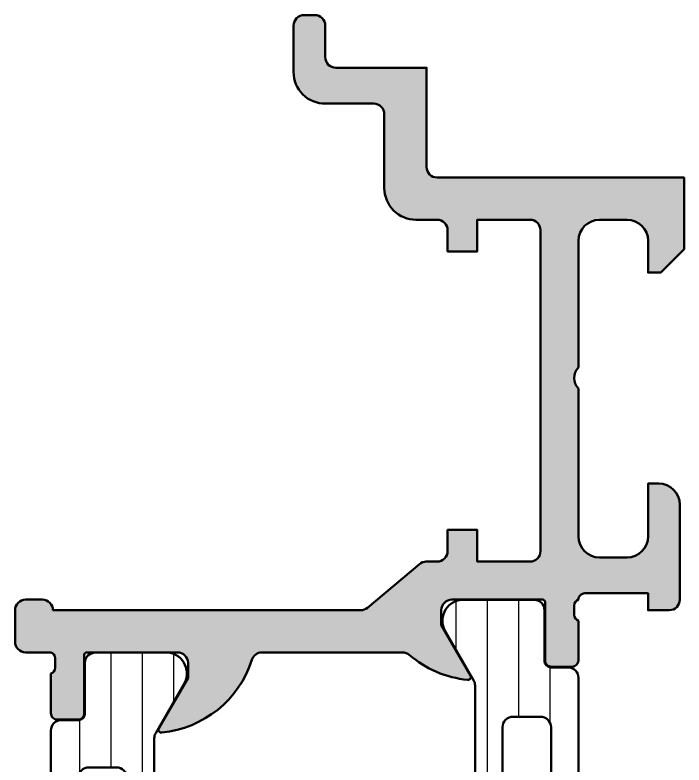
# Model space of a CAD drawing. Extents: x 0 to 67, y 1.3 to 92.7.
# Drawn here: x 10.3 to 42, y 57.17 to 92.7 of the extents above; entities that cross this region are included whole.
import ezdxf

# ---------------------------------------------------------------- set-up
doc = ezdxf.new("R2010")
doc.units = 0
for name, color, linetype, lineweight in [('0S-Alu contour', 7, 'Continuous', 50), ('0S-Alu hatch', 252, 'Continuous', 25), ('0S-Plastic contour', 254, 'Continuous', 50), ('0S-Plastic hatch', 253, 'Continuous', 25)]:
    doc.layers.add(name, color=color, linetype=linetype, lineweight=lineweight)
pattern_1 = [(90, (0, 0), (-1.4859, 0), [])]

# ---------------------------------------------------------------- blocks, each defined once
blk = doc.blocks.new('244385__70132408_3ED7_4DBD_8131_EB880D9C762F___979225FD_61A7_45A4_9810_A88019234515_')
at = {"layer": '0S-Plastic hatch'}
h = blk.add_hatch(dxfattribs=at)
h.set_pattern_fill('ANSI31', color=256, scale=0.4680000000000001, angle=45, style=0)
h.set_pattern_definition(pattern_1)
edge = h.paths.add_edge_path()
edge.add_line((16.90002450034351, 58.4283590002828), (16.90002450034351, 29.07410929828124))
edge.add_arc((17.40002450044403, 29.07410982107955), 0.5000000001050631, 180.0000599103376, 209.9999965965098)
edge.add_line((16.9670117836103, 28.82410984674889), (18.28548149809947, 26.5404530000001))
edge.add_ellipse((17.44422884910815, 25.99981807472294), major_axis=(-0.9999960709244619, 0), ratio=1, start_angle=98.18160805189831, end_angle=212.727016099842, ccw=False)
edge.add_line((17.58653949809948, 25.0100000000001), (14.109998, 25.0100000000001))
edge.add_ellipse((14.10999536037492, 25.50999597743872), major_axis=(-0.4999959774455868, 0), ratio=1, start_angle=-0.0003024817733034979, end_angle=90.00030248118651, ccw=False)
edge.add_line((13.60999938293631, 25.50999861706892), (13.61033133333333, 27.9099970000001))
edge.add_arc((13.31033133333334, 27.90999700000011), 0.2999999999999971, 0, 90)
edge.add_line((13.31033133333334, 28.20999700000011), (12.5, 28.2099970000001))
edge.add_ellipse((12.49999732109082, 28.70999432109093), major_axis=(-0.4999973210980003, 0), ratio=1, start_angle=-0.00030698238492732344, end_angle=90.00030698202369, ccw=False)
edge.add_line((12, 28.70999700000325), (12, 58.79247129856394))
edge.add_ellipse((12.49999732109081, 58.79247397747312), major_axis=(-0.4999973210979879, 0), ratio=1, start_angle=-90.00030698202511, end_angle=0.00030698238492732344, ccw=False)
edge.add_line((12.5, 59.29247129856393), (13.31033133333333, 59.29247129856393))
edge.add_arc((13.31033133333333, 59.59247129856394), 0.3000000000000114, 270, 360)
edge.add_line((13.61033133333334, 59.59247129856394), (13.60999938293631, 61.99246968150024))
edge.add_ellipse((14.10999536037496, 61.99247232112529), major_axis=(-0.4999959774456224, 0), ratio=1, start_angle=-90.0003024811814, end_angle=0.0003024817733034979, ccw=False)
edge.add_line((14.109998, 62.49246829856394), (17.58653949809947, 62.49246829856393))
edge.add_ellipse((17.44422884910814, 61.5026502238411), major_axis=(-0.9999960709244556, 0), ratio=1, start_angle=147.2729839001586, end_angle=261.81839194810186, ccw=False)
edge.add_line((18.28548149809947, 60.96201529856394), (16.96701178361287, 58.67835845181369))
edge.add_arc((17.40002450021794, 58.42835847754464), 0.4999999999364182, 150.0000033965041, 179.9999401018306)
edge = h.paths.add_edge_path()
edge.add_line((15.60001373291015, 49.40082702636729), (15.59999847412109, 56.55085144042979))
edge.add_arc((15.09995491468977, 56.55080788099848), 0.5000435613285777, 0.0049911083804904, 89.9950088916872)
edge.add_line((15.09999847412109, 57.05085144042979), (13.79998970031738, 57.05085144042979))
edge.add_arc((13.80001728385491, 56.55083911629031), 0.5000123249003159, 90.00316076265852, 179.9985877925767)
edge.add_line((13.30000495910647, 56.55085144042872), (13.30000495910644, 49.40082702636669))
edge.add_arc((13.80004851853775, 49.40087058579859), 0.5000435613285635, 180.0049911083805, 269.9950088916888)
edge.add_line((13.80000495910644, 48.90082702636728), (15.10001373291015, 48.90082702636729))
edge.add_arc((15.09997017347883, 49.40087058579861), 0.5000435613285706, 270.0049911083136, 359.9950088916195)
edge = h.paths.add_edge_path()
edge.add_line((15.60001373291015, 40.20085334777841), (15.60001373291015, 47.40082702636729))
edge.add_arc((15.10006450684432, 47.40087780030144), 0.4999492286440843, 359.9941811448113, 450.0058188551467)
edge.add_line((15.10001373291015, 47.90082702636727), (13.80000495910644, 47.9008270263673))
edge.add_arc((13.79995418517229, 47.40087780030146), 0.4999492286440914, 89.99418114485486, 180.0058188552513)
edge.add_line((13.30000495910645, 47.40082702636692), (13.30000495910644, 40.20085334777877))
edge.add_arc((13.79995418517226, 40.20080257384424), 0.4999492286440701, 179.9941811447487, 270.0058188551484)
edge.add_line((13.80000495910644, 39.70085334777843), (15.10001373291015, 39.70085334777842))
edge.add_arc((15.10006450684433, 40.20080257384424), 0.4999492286440808, 269.9941811448524, 360.0058188551886)
edge = h.paths.add_edge_path()
edge.add_line((13.30000495910644, 38.20085334777842), (13.30000495910644, 31.05082750320445))
edge.add_arc((13.80004851853775, 31.05087106263574), 0.5000435613285635, 180.0049911083805, 269.9950088916888)
edge.add_line((13.80000495910644, 30.55082750320444), (15.10001373291015, 30.55082750320444))
edge.add_arc((15.09997017347886, 31.05087106263575), 0.5000435613285599, 270.0049911083104, 359.9950088916195)
edge.add_line((15.60001373291016, 31.05082750320384), (15.60001373291015, 38.20085334777842))
edge.add_arc((15.09997017347885, 38.20080978834713), 0.5000435613285635, 0.0049911083804904, 89.99500889168881)
edge.add_line((15.10001373291015, 38.70085334777844), (13.80000495910644, 38.70085334777842))
edge.add_arc((13.80004851853775, 38.20080978834712), 0.500043561328567, 90.00499110831201, 179.9950088916195)
at = {"layer": '0S-Alu contour', "color": 7}
for points in [[(15.09999847412109, 57.05085144042979), (13.79998970031738, 57.05085144042979)], [(13.30000495910647, 56.55085144042872), (13.30000495910644, 49.40082702636669)], [(15.60001373291015, 49.40082702636729), (15.59999847412109, 56.55085144042979)], [(13.80000495910644, 48.90082702636728), (15.10001373291015, 48.90082702636729)], [(15.10001373291015, 47.90082702636727), (13.80000495910644, 47.9008270263673)], [(13.30000495910645, 47.40082702636692), (13.30000495910644, 40.20085334777877)], [(15.60001373291015, 40.20085334777841), (15.60001373291015, 47.40082702636729)], [(13.80000495910644, 39.70085334777843), (15.10001373291015, 39.70085334777842)], [(15.10001373291015, 38.70085334777844), (13.80000495910644, 38.70085334777842)], [(13.30000495910644, 38.20085334777842), (13.30000495910644, 31.05082750320445)], [(15.60001373291016, 31.05082750320384), (15.60001373291015, 38.20085334777842)], [(13.80000495910644, 30.55082750320444), (15.10001373291015, 30.55082750320444)]]:
    blk.add_lwpolyline(points, dxfattribs=at)
for centre, radius, start, end in [((13.80001728385491, 56.55083911629031), 0.5000123249003159, 90.00316076265852, 179.9985877925767), ((15.09995491468977, 56.55080788099848), 0.5000435613285777, 0.0049911083804904, 89.9950088916872), ((13.80004851853775, 49.40087058579859), 0.5000435613285635, 180.0049911083805, 269.9950088916888), ((15.09997017347883, 49.40087058579861), 0.5000435613285706, 270.0049911083136, 359.9950088916195), ((13.79995418517229, 47.40087780030146), 0.4999492286440914, 89.99418114485486, 180.0058188552513), ((15.10006450684432, 47.40087780030144), 0.4999492286440843, 359.9941811448113, 90.00581885514676), ((13.79995418517226, 40.20080257384424), 0.4999492286440701, 179.9941811447487, 270.0058188551484), ((15.10006450684433, 40.20080257384424), 0.4999492286440808, 269.9941811448524, 0.0058188551886833), ((13.80004851853775, 38.20080978834712), 0.500043561328567, 90.00499110831201, 179.9950088916195), ((15.09997017347885, 38.20080978834713), 0.5000435613285635, 0.0049911083804904, 89.99500889168881), ((13.80004851853775, 31.05087106263574), 0.5000435613285635, 180.0049911083805, 269.9950088916888), ((15.09997017347886, 31.05087106263575), 0.5000435613285599, 270.0049911083104, 359.9950088916195)]:
    blk.add_arc(centre, radius, start, end, dxfattribs=at)
at = {"layer": '0S-Plastic contour', "color": 7}
for points in [[(14.109998, 62.49246829856394), (17.58653949809947, 62.49246829856393)], [(13.61033133333334, 59.59247129856394), (13.60999938293631, 61.99246968150024)], [(18.28548149809947, 60.96201529856394), (16.96701178361287, 58.67835845181369)], [(12.5, 59.29247129856393), (13.31033133333333, 59.29247129856393)], [(12, 28.70999700000325), (12, 58.79247129856394)], [(16.90002450034351, 58.4283590002828), (16.90002450034351, 29.07410929828124)], [(16.9670117836103, 28.82410984674889), (18.28548149809947, 26.5404530000001)], [(13.31033133333334, 28.20999700000011), (12.5, 28.2099970000001)], [(13.60999938293631, 25.50999861706892), (13.61033133333333, 27.9099970000001)], [(17.58653949809948, 25.0100000000001), (14.109998, 25.0100000000001)]]:
    blk.add_lwpolyline(points, dxfattribs=at)
at = {"layer": '0S-Plastic contour', "color": 7, "extrusion": (0, 0, -1)}
for centre, radius, start, end in [((-14.10999536037496, 61.99247232112529), 0.4999959774456224, 359.9996975182267, 90.0003024811814), ((-17.44422884910814, 61.5026502238411), 0.9999960709244556, 98.18160805189815, 212.7270160998414), ((-12.49999732109081, 58.79247397747312), 0.4999973210979879, 359.9996930176151, 90.00030698202518), ((-12.49999732109082, 28.70999432109093), 0.4999973210980003, 269.9996930179763, 0.0003069823849455), ((-17.44422884910815, 25.99981807472294), 0.9999960709244619, 147.272983900158, 261.8183919481017), ((-14.10999536037492, 25.50999597743872), 0.4999959774455868, 269.9996975188135, 0.0003024817733149)]:
    blk.add_arc(centre, radius, start, end, dxfattribs=at)
at = {"layer": '0S-Plastic contour', "color": 7}
for centre, radius, start, end in [((13.31033133333333, 59.59247129856394), 0.3000000000000114, 270, 0), ((17.40002450021794, 58.42835847754464), 0.4999999999364182, 150.0000033965041, 179.9999401018306), ((17.40002450044403, 29.07410982107955), 0.5000000001050631, 180.0000599103376, 209.9999965965098), ((13.31033133333334, 27.90999700000011), 0.2999999999999971, 0, 90)]:
    blk.add_arc(centre, radius, start, end, dxfattribs=at)
blk = doc.blocks.new('244385__2CE7EA3D_4F51_4282_8941_58DA6035EDFF___6195AB66_059D_485E_9772_EF07D63365A8_')
at = {"layer": '0S-Plastic hatch'}
h = blk.add_hatch(dxfattribs=at)
h.set_pattern_fill('ANSI31', color=256, scale=0.4680000000000001, angle=45, style=0)
h.set_pattern_definition(pattern_1)
edge = h.paths.add_edge_path()
edge.add_line((37, 61.29262339778477), (37.000022921558, 35.45125658823258))
edge.add_arc((37.20416178718004, 35.45537538707193), 0.2041804127758787, 181.1558689438178, 269.5149389342804)
edge.add_line((37.20243323428476, 35.25120229122869), (41.30243323427305, 35.25120229122868))
edge.add_ellipse((41.30243323427305, 34.75120229122874), major_axis=(-0.4999999999999432, 0), ratio=1, start_angle=180, end_angle=270, ccw=False)
edge.add_line((41.80243323427299, 34.75120229122874), (41.80243323427299, 33.92045306784107))
edge.add_ellipse((40.80243323427293, 33.92045306784109), major_axis=(-1.000000000000056, 0), ratio=1, start_angle=105.0000000010823, end_angle=180, ccw=False)
edge.add_line((41.06125227939371, 32.95452724155686), (40.30243323427305, 32.75120229122868))
edge.add_line((40.30243323427305, 32.75120229122868), (40.30243323427305, 33.75120229122868))
edge.add_line((40.30243323427305, 33.75120229122868), (38.00243323428464, 33.75120229122868))
edge.add_arc((38.00414226812572, 32.74707631855109), 1.004127427074073, 90.09751797508503, 179.770140321516)
edge.add_line((37.00002292155801, 32.7511046743982), (37.00002292155801, 29.75122632025454))
edge.add_arc((38.00414248000591, 29.75532877543032), 1.004127938958019, 180.2340877213157, 269.9024699846793)
edge.add_line((38.0024332342847, 28.75120229122868), (40.30243323427304, 28.75120229122868))
edge.add_line((40.30243323427304, 28.75120229122868), (40.30243323427316, 29.75120229122862))
edge.add_line((40.30243323427316, 29.75120229122862), (41.06125227939372, 29.54787734087037))
edge.add_ellipse((40.80243323427313, 28.58195151458671), major_axis=(-0.999999999999458, 0), ratio=1, start_angle=180, end_angle=254.99999999892, ccw=False)
edge.add_line((41.8024332342726, 28.58195151458671), (41.80243323427305, 27.75120229122868))
edge.add_ellipse((41.30243323427303, 27.75120229122869), major_axis=(-0.5000000000000142, 0), ratio=1, start_angle=90, end_angle=180, ccw=False)
edge.add_line((41.30243323427303, 27.25120229122868), (37.20243323428468, 27.25120229122868))
edge.add_arc((37.20243323428468, 27.05120229122869), 0.1999999999999871, 90, 180)
edge.add_line((37.0024332342847, 27.05120229122869), (37.00111268929476, 26.21013004610081))
edge.add_ellipse((36.50111536862896, 26.21010925689811), major_axis=(-0.4999973210979916, 0), ratio=1, start_angle=90.00176831586168, end_angle=180.0023822800019, ccw=False)
edge.add_line((36.50113080001328, 25.71011193603826), (35.69079946719837, 25.71008330962005))
edge.add_arc((35.6908103334327, 25.41008330981685), 0.2999999999999954, 90.00207529788617, 180.0020752978985)
edge.add_line((35.39081033362949, 25.41007244358246), (35.39122921384228, 23.01007407424403))
edge.add_ellipse((34.89123323682728, 23.01005332437414), major_axis=(-0.4999959774455648, 0), ratio=1, start_angle=90.0017728167, end_angle=180.0023777790716, ccw=False)
edge.add_line((34.89124870744703, 22.51005734716791), (31.41470721164119, 22.50993069970381))
edge.add_ellipse((31.5569820085554, 23.49975392838023), major_axis=(-0.9999960709244787, 0), ratio=1, start_angle=-32.72494080195412, end_angle=81.82046724598712, ccw=False)
edge.add_line((30.71570977789662, 24.04035838247472), (32.03409677568366, 26.32406298372981))
edge.add_arc((31.60107500404301, 26.57404727380659), 0.5000000000000066, 330.0020786985385, 360.0020153930485)
edge.add_line((32.10107500373368, 26.5740648614288), (32.09998869130261, 60.92833361702781))
edge.add_arc((31.59998869164976, 60.9283149838686), 0.5000000000000491, 0.0021352027151592, 30.00207189722995)
edge.add_line((32.0329923529018, 61.17833064206299), (30.71443992344539, 63.46193973131237))
edge.add_ellipse((31.55567298966566, 64.0026051270629), major_axis=(-0.9999960709244984, 0), ratio=1, start_angle=-81.81631665021342, end_angle=32.729091397726506, ccw=False)
edge.add_line((31.41332648878387, 64.99241804653361), (34.88986798458969, 64.99254469399769))
edge.add_ellipse((34.88988873445962, 64.49254871698268), major_axis=(-0.4999959774455648, 0), ratio=1, start_angle=180.0017728167249, end_angle=270.0023777790745, ccw=False)
edge.add_line((35.38988471166585, 64.49256418760262), (35.38963969108503, 62.09256579421694))
edge.add_arc((35.68963969088823, 62.09257666045125), 0.299999999999997, 180.0020752978985, 270.0020752978848)
edge.add_line((35.68965055712254, 61.79257666064805), (36.49998188993747, 61.79260528706625))
edge.add_ellipse((36.50000267914015, 61.29260796640046), major_axis=(-0.4999973210979845, 0), ratio=1, start_angle=180.0017683158931, end_angle=270.0023822799104, ccw=False)
edge = h.paths.add_edge_path()
edge.add_arc((35.20055129933869, 58.95118994053613), 0.5000000020876287, 0, 90.00189910261706)
edge.add_line((35.20053472654188, 59.4511899423491), (33.90054062027398, 59.4511899423491))
edge.add_arc((33.90053698091735, 58.95119358170574), 0.4999963606566095, 89.99958295741467, 180.0004170428646)
edge.add_line((33.40054062027398, 58.95118994234668), (33.40054062027398, 50.10119604586711))
edge.add_arc((33.90053698091724, 50.10119240650805), 0.4999963606565073, 179.9995829571354, 270.0004170425959)
edge.add_line((33.90054062027396, 49.60119604586479), (35.2005347265867, 49.6011960458648))
edge.add_arc((35.20055129926902, 50.10119604774745), 0.5000000021573054, 269.9981009105036, 360)
edge.add_line((35.70055130142633, 50.10119604774745), (35.70055130142633, 58.95118994053613))
edge = h.paths.add_edge_path()
edge.add_line((35.70055130141594, 39.40118994305277), (35.70055130141596, 48.10119604656846))
edge.add_arc((35.20055130141595, 48.10119604656325), 0.5000000000000071, 0, 90.00000000119365)
edge.add_line((35.20055130140554, 48.60119604656325), (33.90054062025321, 48.60119604656325))
edge.add_arc((33.90054062026361, 48.10119604656323), 0.5000000000000134, 90.00000000119202, 180)
edge.add_line((33.40054062026359, 48.10119604656323), (33.4005406202636, 39.40118994304757))
edge.add_arc((33.90054062026359, 39.40118994304757), 0.4999999999999929, 180, 269.9999999999992)
edge.add_line((33.90054062026358, 38.90118994304758), (35.20055130141594, 38.90118994304757))
edge.add_arc((35.20055130141594, 39.40118994304757), 0.4999999999999983, 270, 360)
edge = h.paths.add_edge_path()
edge.add_arc((35.20055129932832, 37.40118994123461), 0.5000000020876199, 0, 90.00189910261543)
edge.add_line((35.20053472653152, 37.90118994304757), (33.9005406202636, 37.90118994304757))
edge.add_arc((33.90053698090692, 37.40119358240425), 0.4999963606565686, 89.99958295740896, 180.0004170428646)
edge.add_line((33.4005406202636, 37.40118994304518), (33.4005406202636, 28.55121130535231))
edge.add_arc((33.90055587905266, 28.55121130535231), 0.5000152587890554, 180, 270.0000000000008)
edge.add_line((33.90055587905266, 28.05119604656325), (35.200566560205, 28.05119604656324))
edge.add_arc((35.200566560205, 28.55118078777417), 0.4999847412109291, 270, 360)
edge.add_line((35.70055130141593, 28.55118078777417), (35.70055130141593, 37.40118994123461))
at = {"layer": '0S-Alu contour', "color": 7}
for points in [[(35.20053472654188, 59.4511899423491), (33.90054062027398, 59.4511899423491)], [(33.40054062027398, 58.95118994234668), (33.40054062027398, 50.10119604586711)], [(35.70055130142633, 50.10119604774745), (35.70055130142633, 58.95118994053613)], [(33.90054062027396, 49.60119604586479), (35.2005347265867, 49.6011960458648)], [(35.20055130140554, 48.60119604656325), (33.90054062025321, 48.60119604656325)], [(33.40054062026359, 48.10119604656323), (33.4005406202636, 39.40118994304757)], [(35.70055130141594, 39.40118994305277), (35.70055130141596, 48.10119604656846)], [(33.90054062026358, 38.90118994304758), (35.20055130141594, 38.90118994304757)], [(35.20053472653152, 37.90118994304757), (33.9005406202636, 37.90118994304757)], [(33.4005406202636, 37.40118994304518), (33.4005406202636, 28.55121130535231)], [(35.70055130141593, 28.55118078777417), (35.70055130141593, 37.40118994123461)], [(33.90055587905266, 28.05119604656325), (35.200566560205, 28.05119604656324)]]:
    blk.add_lwpolyline(points, dxfattribs=at)
for centre, radius, start, end in [((33.90053698091735, 58.95119358170574), 0.4999963606566095, 89.99958295741467, 180.0004170428646), ((35.20055129933869, 58.95118994053613), 0.5000000020876287, 0, 90.00189910261706), ((33.90053698091724, 50.10119240650805), 0.4999963606565073, 179.9995829571354, 270.0004170425959), ((35.20055129926902, 50.10119604774745), 0.5000000021573054, 269.9981009105036, 0), ((33.90054062026361, 48.10119604656323), 0.5000000000000134, 90.00000000119202, 180), ((35.20055130141595, 48.10119604656325), 0.5000000000000071, 0, 90.00000000119365), ((33.90054062026359, 39.40118994304757), 0.4999999999999929, 180, 269.9999999999992), ((35.20055130141594, 39.40118994304757), 0.4999999999999983, 270, 0), ((33.90053698090692, 37.40119358240425), 0.4999963606565686, 89.99958295740896, 180.0004170428646), ((35.20055129932832, 37.40118994123461), 0.5000000020876199, 0, 90.00189910261543), ((33.90055587905266, 28.55121130535231), 0.5000152587890554, 180, 270.0000000000008), ((35.200566560205, 28.55118078777417), 0.4999847412109291, 270, 0)]:
    blk.add_arc(centre, radius, start, end, dxfattribs=at)
at = {"layer": '0S-Plastic contour', "color": 7}
for points in [[(31.41332648878387, 64.99241804653361), (34.88986798458969, 64.99254469399769)], [(35.38988471166585, 64.49256418760262), (35.38963969108503, 62.09256579421694)], [(32.0329923529018, 61.17833064206299), (30.71443992344539, 63.46193973131237)], [(35.68965055712254, 61.79257666064805), (36.49998188993747, 61.79260528706625)], [(37, 61.29262339778477), (37.000022921558, 35.45125658823258)], [(32.10107500373368, 26.5740648614288), (32.09998869130261, 60.92833361702781)], [(37.20243323428476, 35.25120229122869), (41.30243323427305, 35.25120229122868)], [(41.80243323427299, 34.75120229122874), (41.80243323427299, 33.92045306784107)], [(41.06125227939371, 32.95452724155686), (40.30243323427305, 32.75120229122868), (40.30243323427305, 33.75120229122868), (38.00243323428464, 33.75120229122868)], [(37.00002292155801, 32.7511046743982), (37.00002292155801, 29.75122632025454)], [(38.0024332342847, 28.75120229122868), (40.30243323427304, 28.75120229122868), (40.30243323427316, 29.75120229122862), (41.06125227939372, 29.54787734087037)], [(41.8024332342726, 28.58195151458671), (41.80243323427305, 27.75120229122868)], [(37.0024332342847, 27.05120229122869), (37.00111268929476, 26.21013004610081)], [(41.30243323427303, 27.25120229122868), (37.20243323428468, 27.25120229122868)], [(30.71570977789662, 24.04035838247472), (32.03409677568366, 26.32406298372981)], [(36.50113080001328, 25.71011193603826), (35.69079946719837, 25.71008330962005)], [(35.39081033362949, 25.41007244358246), (35.39122921384228, 23.01007407424403)], [(34.89124870744703, 22.51005734716791), (31.41470721164119, 22.50993069970381)]]:
    blk.add_lwpolyline(points, dxfattribs=at)
at = {"layer": '0S-Plastic contour', "color": 7, "extrusion": (0, 0, -1)}
for centre, radius, start, end in [((-31.55567298966566, 64.0026051270629), 0.9999960709244984, 327.2709086022735, 81.81631665021351), ((-34.88988873445962, 64.49254871698268), 0.4999959774455648, 89.99762222092549, 179.9982271832751), ((-36.50000267914015, 61.29260796640046), 0.4999973210979846, 89.9976177200896, 179.9982316841069), ((-41.30243323427305, 34.75120229122874), 0.4999999999999432, 90, 180), ((-40.80243323427293, 33.92045306784109), 1.000000000000056, 180, 254.9999999989177), ((-40.80243323427313, 28.58195151458671), 0.999999999999458, 105.00000000108, 180), ((-41.30243323427303, 27.75120229122869), 0.5000000000000142, 180, 270), ((-36.50111536862896, 26.21010925689811), 0.4999973210979917, 179.9976177199981, 269.9982316841383), ((-31.5569820085554, 23.49975392838023), 0.9999960709244787, 278.1795327540129, 32.72494080195404), ((-34.89123323682728, 23.01005332437414), 0.4999959774455648, 179.9976222209284, 269.9982271833)]:
    blk.add_arc(centre, radius, start, end, dxfattribs=at)
at = {"layer": '0S-Plastic contour', "color": 7}
for centre, radius, start, end in [((35.68963969088823, 62.09257666045125), 0.299999999999997, 180.0020752978985, 270.0020752978848), ((31.59998869164976, 60.9283149838686), 0.5000000000000491, 0.0021352027151592, 30.00207189722995), ((37.20416178718004, 35.45537538707193), 0.2041804127758787, 181.1558689438178, 269.5149389342804), ((38.00414226812572, 32.74707631855109), 1.004127427074073, 90.09751797508503, 179.770140321516), ((38.00414248000591, 29.75532877543032), 1.004127938958019, 180.2340877213157, 269.9024699846793), ((37.20243323428468, 27.05120229122869), 0.1999999999999871, 90, 180), ((31.60107500404301, 26.57404727380659), 0.5000000000000066, 330.0020786985385, 0.0020153930485069), ((35.6908103334327, 25.41008330981685), 0.2999999999999954, 90.00207529788617, 180.0020752978985)]:
    blk.add_arc(centre, radius, start, end, dxfattribs=at)
blk = doc.blocks.new('357400__ABD77946_D2E8_4FAC_9F02_76B6352DAFC8_')
at = {"layer": '0S-Alu hatch'}
h = blk.add_hatch(color=256, dxfattribs=at)
edge = h.paths.add_edge_path()
edge.add_line((42.00000000000023, 81.600009918213), (40.9000244140625, 80.50001525878895))
edge.add_line((40.9000244140625, 80.50001525878895), (40.30001831054619, 80.49999999999989))
edge.add_line((40.30001831054619, 80.49999999999989), (40.30001831054664, 82.00000381469681))
edge.add_arc((39.29994920994032, 81.99994997381798), 1.000069102055652, 0.0030846420033668, 89.99604110047336)
edge.add_line((39.30001831054642, 83.00001907348636), (37.99999999999954, 83.00001525878895))
edge.add_arc((38.00004412763095, 81.99997113171489), 1.000044128047643, 90.00252821547502, 179.9983460423324)
edge.add_line((36.99999999999998, 81.99999999999571), (36.99999999999977, 76.00001907348621))
edge.add_arc((37.52510632133859, 75.50002479553211), 0.725073049214233, 136.4033026511934, 223.5966973488066)
edge.add_line((36.99999999999977, 75.00003051757801), (36.99999999999954, 67.99999999999943))
edge.add_arc((38.00008404687962, 68.00006878692486), 1.000084049245701, 180.0039408692392, 269.9951848732177)
edge.add_line((37.99999999999999, 66.9999847412108), (39.30001831054686, 67.00001525878872))
edge.add_arc((39.30002469168831, 68.00000887766564), 0.9999936188972878, 269.9996343851936, 359.9994913443319)
edge.add_line((40.30001831054618, 68.00000000000612), (40.30001831054664, 70.49999618530273))
edge.add_line((40.30001831054664, 70.49999618530273), (40.80001831054641, 70.50001525878895))
edge.add_ellipse((40.79997861333912, 69.49997556207073), major_axis=(-1.000039697506121, 0), ratio=1, start_angle=180.0014001343768, end_angle=269.99772560785084, ccw=False)
edge.add_line((41.80001831054664, 69.49999999999567), (41.80001831054664, 64.9999923706049))
edge.add_ellipse((41.30001604272687, 64.9999908237251), major_axis=(-0.5000022678221524, 0), ratio=1, start_angle=90.00025987182318, end_angle=180.000177260352, ccw=False)
edge.add_line((41.30001831054664, 64.49998855590809), (40.30001831054664, 64.49998474121082))
edge.add_line((40.30001831054664, 64.49998474121082), (40.30001831054664, 65.29998779296864))
edge.add_line((40.30001831054664, 65.29998779296864), (37.29979438781493, 65.29999160793125))
edge.add_arc((37.2997940070271, 65.00052632406482), 0.2994652838666672, 89.99992714502679, 180)
edge.add_arc((37.07929707140754, 64.73255814185771), 0.2793616772218327, 106.4198764194744, 181.1645893740734)
edge.add_line((36.79999310035735, 64.726880250014), (36.79999310035668, 64.27328625001236))
edge.add_arc((37.07886119599989, 64.2676255905358), 0.278925541737183, 178.8371299272159, 253.5754054447202)
edge.add_line((36.99999410035707, 64.00008225001272), (36.99999410035638, 62.12007125000457))
edge.add_ellipse((36.6999941003566, 62.12007125000382), major_axis=(-0.299999999999784, 0), ratio=1, start_angle=90.0000000000964, end_angle=180, ccw=False)
edge.add_line((36.6999941003571, 61.82007125000403), (35.72001978131447, 61.82007125000416))
edge.add_ellipse((35.72001978131388, 62.12007125000397), major_axis=(-0.2999999999998124, 0), ratio=1, start_angle=0, end_angle=90.00000000011403, ccw=False)
edge.add_line((35.42001978131406, 62.12007125000397), (35.42001978131383, 64.88006925000433))
edge.add_arc((35.30001978040431, 64.88006925000417), 0.120000000909517, 0, 91.94661760765565)
edge.add_line((35.29594357828386, 64.99999999999997), (30.99993739581531, 64.99999999999966))
edge.add_arc((30.9999373958154, 64.49999999999982), 0.4999999999998437, 90.00000000000978, 180)
edge.add_line((30.49993739581555, 64.49999999999982), (30.49993739581554, 63.79999999999984))
edge.add_line((30.49993739581554, 63.79999999999984), (31.88143285343789, 61.40717967697174))
edge.add_ellipse((31.76182076325654, 61.33811432535719), major_axis=(-0.1381197846479291, 0), ratio=1, start_angle=84.3800374873723, end_angle=210.0026150382221, ccw=False)
edge.add_ellipse((32.23794295495628, 66.17662513821104), major_axis=(-4.999999999907507, 0), ratio=1, start_angle=49.40994567524223, end_angle=84.38003748750162, ccw=False)
edge.add_arc((28.65940970260661, 62.00001170605368), 0.5000000000788009, 49.40994567523739, 90.00520461984559)
edge.add_line((28.65936428373036, 62.5000117040696), (22.00011624272079, 62.49940678536973))
edge.add_arc((22.00009342220671, 61.9994067858863), 0.5000000000042113, 89.99738496171341, 162.2489686056187)
edge.add_ellipse((16.76194670864083, 63.67625472388176), major_axis=(-4.99999999999585, 0), ratio=1, start_angle=95.61996251251742, end_angle=162.2489686056518, ccw=False)
edge.add_ellipse((17.23806890035102, 58.83774391094083), major_axis=(-0.1381197846485743, 0), ratio=1, start_angle=-30.00261503818109, end_angle=95.619962512536, ccw=False)
edge.add_line((17.11845681016906, 58.90680926255561), (18.50006147713353, 61.29956653021817))
edge.add_line((18.50006147713353, 61.29956653021817), (18.5000934258518, 61.99956652948845))
edge.add_arc((18.00009342637267, 61.99958935000299), 0.4999999999999054, 359.9973849617035, 449.9973849616905)
edge.add_line((18.00011624688695, 62.49958934948213), (13.70119006412915, 62.49985703700817))
edge.add_arc((13.6999743190433, 62.37986319565061), 0.1199999999993995, 89.41951454954685, 180)
edge.add_line((13.57997431904391, 62.37986319565061), (13.57997431904232, 59.61986519564972))
edge.add_ellipse((13.27997431904316, 59.61986519564903), major_axis=(-0.2999999999991551, 0), ratio=1, start_angle=90.00000000010789, end_angle=180, ccw=False)
edge.add_line((13.27997431904373, 59.31986519564988), (12.30000000000039, 59.31986519565022))
edge.add_ellipse((12.30000000000017, 59.61986519565018), major_axis=(-0.2999999999999545, 0), ratio=1, start_angle=0, end_angle=90.00000000004201, ccw=False)
edge.add_line((12.00000000000022, 59.61986519565018), (11.99999999999977, 61.49987619565832))
edge.add_arc((11.92113290435703, 61.76741953618162), 0.2789255417373693, 286.4245945552488, 361.1628700728533)
edge.add_line((12.20000100000043, 61.77308019565852), (12.20000100000038, 62.2266741956595))
edge.add_arc((11.92116355345765, 62.23234260365724), 0.2788950563271053, 358.8354106260315, 433.5801235805915)
edge.add_line((12.00000000000021, 62.49986319565016), (10.79991722106888, 62.49986319565006))
edge.add_ellipse((10.79989288381287, 62.99984076565372), major_axis=(-0.4999775705959937, 0), ratio=1, start_angle=-0.0025704036428919608, end_angle=90.00278896921913, ccw=False)
edge.add_line((10.29991531372, 62.99986319565082), (10.29991531372069, 64.4998631956504))
edge.add_ellipse((10.79990535168288, 64.49987315768787), major_axis=(-0.4999900380614414, 0), ratio=1, start_angle=-90.0011415880843, end_angle=0.001141588273810612, ccw=False)
edge.add_line((10.79991531371979, 64.99986319565006), (11.59990310668899, 64.99986319565006))
edge.add_ellipse((11.59990451402773, 64.49986460298857), major_axis=(-0.4999985926634789, 0), ratio=1, start_angle=179.9998387316726, end_angle=270.00016126959457, ccw=False)
edge.add_line((12.09990310668922, 64.49986319566088), (26.67874782034169, 64.5))
edge.add_arc((26.67874782034161, 65.00000000000017), 0.5000000000001777, 270.000000000009, 309.9730038009328)
edge.add_line((26.99996111995601, 64.61682638902074), (29.46312465508572, 66.68347546276584))
edge.add_ellipse((29.78452283903678, 66.3003781303821), major_axis=(-0.500060355083838, 0), ratio=1, start_angle=269.999652976026, end_angle=309.99485251351035, ccw=False)
edge.add_line((29.78452586775779, 66.80043848545677), (30.29907512259251, 66.80041500089953))
edge.add_arc((30.29910577432877, 67.30129892594987), 0.5008839259882025, 269.9964937682516, 360.0000246709563)
edge.add_line((30.79998970031692, 67.3012991416252), (30.79998970031692, 68.30001831054676))
edge.add_line((30.79998970031692, 68.30001831054676), (32.19998168945289, 68.3000030517577))
edge.add_line((32.19998168945289, 68.3000030517577), (32.20001220703125, 66.7999916076659))
edge.add_line((32.20001220703125, 66.7999916076659), (34.70001220703125, 66.80001831054676))
edge.add_arc((34.70006455449261, 67.29996596082134), 0.4999476530151144, 269.9940007946998, 360.0025020417559)
edge.add_line((35.20001220703103, 67.29998779296874), (35.20001220703079, 82.50001907348599))
edge.add_arc((34.69999016032579, 82.49999321190143), 0.5000220473737977, 0.0029633885543323, 89.99747374506973)
edge.add_line((34.70001220703102, 83.00001525878919), (32.20001220703102, 83.0000114440918))
edge.add_line((32.20001220703102, 83.0000114440918), (32.20001220703102, 81.50001525878906))
edge.add_line((32.20001220703102, 81.50001525878906), (30.79998970031693, 81.50000381469704))
edge.add_line((30.79998970031693, 81.50000381469704), (30.79998970031716, 82.5000038146968))
edge.add_arc((30.29997978477437, 82.50000534334214), 0.5000099155451271, 359.9998248348583, 449.9988637849732)
edge.add_line((30.29998970031761, 83.00001525878895), (29.29998970031761, 82.99999999999989))
edge.add_ellipse((29.2999753467171, 84.49998564640003), major_axis=(-1.499985646468838, 0), ratio=1, start_angle=-0.0005482722702936371, end_angle=90.00054827240001, ccw=False)
edge.add_line((27.79998970031693, 84.49999999999716), (27.79998970031761, 88.00001525878895))
edge.add_arc((27.29998759343248, 88.00000170763285), 0.500002107068767, 0.0015528412922053, 89.99975856973919)
edge.add_line((27.29998970031784, 88.50000381469717), (24.99984931945824, 88.50040054321278))
edge.add_ellipse((24.99896811045354, 89.9995193319728), major_axis=(-1.499119047755262, 0), ratio=1, start_angle=-0.03353377559250248, end_angle=90.03367948650993, ccw=False)
edge.add_line((23.49984931945733, 90.00039672851565), (23.49984931945778, 92.20037841796933))
edge.add_ellipse((23.99955228554831, 92.20069070136988), major_axis=(-0.4997030636694124, 0), ratio=1, start_angle=-90.03405780672222, end_angle=0.03580630843697463, ccw=False)
edge.add_line((23.99984931945732, 92.70039367675771), (24.49984931945755, 92.70037841796865))
edge.add_ellipse((24.50005970398802, 92.20058880249911), major_axis=(-0.4997896597498187, 0), ratio=1, start_angle=179.9758815617944, end_angle=270.02411843820926, ccw=False)
edge.add_line((24.99984931945756, 92.20037841796866), (24.99984931945778, 90.70037841796864))
edge.add_arc((25.49960197040675, 90.70011581790963), 0.4997527199418872, 179.9698933589134, 270.0283581393952)
edge.add_line((25.49984931945824, 90.20036315917959), (29.79998970031715, 90.20002746581997))
edge.add_line((29.79998970031715, 90.20002746581997), (29.79998970031738, 85.49999999999943))
edge.add_arc((30.30001062390579, 85.50002092358818), 0.5000209240261868, 180.002397566357, 269.9976024336905)
edge.add_line((30.29998970031716, 84.99999999999976), (42, 85))
edge.add_line((42, 85), (42.00000000000023, 81.600009918213))
at = {"layer": '0S-Alu contour', "color": 7}
for points in [[(23.99984931945732, 92.70039367675771), (24.49984931945755, 92.70037841796865)], [(23.49984931945733, 90.00039672851565), (23.49984931945778, 92.20037841796933)], [(24.99984931945756, 92.20037841796866), (24.99984931945778, 90.70037841796864)], [(25.49984931945824, 90.20036315917959), (29.79998970031715, 90.20002746581997), (29.79998970031738, 85.49999999999943)], [(27.29998970031784, 88.50000381469717), (24.99984931945824, 88.50040054321278)], [(27.79998970031693, 84.49999999999716), (27.79998970031761, 88.00001525878895)], [(30.29998970031716, 84.99999999999976), (42, 85), (42.00000000000023, 81.600009918213)], [(30.29998970031761, 83.00001525878895), (29.29998970031761, 82.99999999999989)], [(34.70001220703102, 83.00001525878919), (32.20001220703102, 83.0000114440918), (32.20001220703102, 81.50001525878906), (30.79998970031693, 81.50000381469704), (30.79998970031716, 82.5000038146968)], [(39.30001831054642, 83.00001907348636), (37.99999999999954, 83.00001525878895)], [(35.20001220703103, 67.29998779296874), (35.20001220703079, 82.50001907348599)], [(36.99999999999998, 81.99999999999571), (36.99999999999977, 76.00001907348621)], [(42.00000000000023, 81.600009918213), (40.9000244140625, 80.50001525878895), (40.30001831054619, 80.49999999999989), (40.30001831054664, 82.00000381469681)], [(36.99999999999977, 75.00003051757801), (36.99999999999954, 67.99999999999943)], [(40.30001831054618, 68.00000000000612), (40.30001831054664, 70.49999618530273), (40.80001831054641, 70.50001525878895)], [(41.80001831054664, 69.49999999999567), (41.80001831054664, 64.9999923706049)], [(30.79998970031692, 67.3012991416252), (30.79998970031692, 68.30001831054676), (32.19998168945289, 68.3000030517577), (32.20001220703125, 66.7999916076659), (34.70001220703125, 66.80001831054676)], [(37.99999999999999, 66.9999847412108), (39.30001831054686, 67.00001525878872)], [(26.99996111995601, 64.61682638902074), (29.46312465508572, 66.68347546276584)], [(29.78452586775779, 66.80043848545677), (30.29907512259251, 66.80041500089953)], [(41.30001831054664, 64.49998855590809), (40.30001831054664, 64.49998474121082), (40.30001831054664, 65.29998779296864), (37.29979438781493, 65.29999160793125)], [(10.79991531371979, 64.99986319565006), (11.59990310668899, 64.99986319565006)], [(35.29594357828386, 64.99999999999997), (30.99993739581531, 64.99999999999966)], [(35.42001978131406, 62.12007125000397), (35.42001978131383, 64.88006925000433)], [(36.79999310035735, 64.726880250014), (36.79999310035668, 64.27328625001236)], [(10.29991531372, 62.99986319565082), (10.29991531372069, 64.4998631956504)], [(12.09990310668922, 64.49986319566088), (26.67874782034169, 64.5)], [(30.49993739581555, 64.49999999999982), (30.49993739581554, 63.79999999999984), (31.88143285343789, 61.40717967697174)], [(36.99999410035707, 64.00008225001272), (36.99999410035638, 62.12007125000457)], [(12.00000000000021, 62.49986319565016), (10.79991722106888, 62.49986319565006)], [(12.20000100000043, 61.77308019565852), (12.20000100000038, 62.2266741956595)], [(13.57997431904391, 62.37986319565061), (13.57997431904232, 59.61986519564972)], [(18.00011624688695, 62.49958934948213), (13.70119006412915, 62.49985703700817)], [(28.65936428373036, 62.5000117040696), (22.00011624272079, 62.49940678536973)], [(17.11845681016906, 58.90680926255561), (18.50006147713353, 61.29956653021817), (18.5000934258518, 61.99956652948845)], [(12.00000000000022, 59.61986519565018), (11.99999999999977, 61.49987619565832)], [(36.6999941003571, 61.82007125000403), (35.72001978131447, 61.82007125000416)], [(13.27997431904373, 59.31986519564988), (12.30000000000039, 59.31986519565022)]]:
    blk.add_lwpolyline(points, dxfattribs=at)
at = {"layer": '0S-Alu contour', "color": 7, "extrusion": (0, 0, -1)}
for centre, radius, start, end in [((-23.99955228554831, 92.20069070136988), 0.4997030636694124, 359.964193691563, 90.03405780672233), ((-24.50005970398802, 92.20058880249911), 0.4997896597498187, 89.97588156179077, 180.0241184382057), ((-24.99896811045354, 89.9995193319728), 1.499119047755262, 269.9663205134901, 0.0335337755924868), ((-29.2999753467171, 84.49998564640003), 1.499985646468838, 269.9994517276, 0.0005482722703511), ((-40.79997861333912, 69.49997556207073), 1.000039697506121, 90.00227439214919, 179.9985998656232), ((-29.78452283903678, 66.3003781303821), 0.500060355083838, 50.00514748648964, 90.000347023974), ((-10.79990535168288, 64.49987315768787), 0.4999900380614415, 359.9988584117262, 90.00114158808441), ((-11.59990451402773, 64.49986460298857), 0.4999985926634789, 89.99983873040541, 180.0001612683275), ((-41.30001604272687, 64.9999908237251), 0.5000022678221524, 179.999822739648, 269.9997401281768), ((-10.79989288381287, 62.99984076565372), 0.4999775705959937, 269.9972110307809, 0.0025704036429191), ((-32.23794295495628, 66.17662513821104), 4.999999999907507, 275.6199625124985, 310.5900543247579), ((-16.76194670864083, 63.67625472388176), 4.999999999995851, 197.7510313943483, 264.3800374874826), ((-35.72001978131388, 62.12007125000397), 0.2999999999998124, 269.999999999886, 0), ((-36.6999941003566, 62.12007125000382), 0.299999999999784, 180, 269.9999999999036), ((-31.76182076325654, 61.33811432535719), 0.1381197846479291, 149.9973849617779, 275.6199625126277), ((-12.30000000000017, 59.61986519565018), 0.2999999999999545, 269.999999999958, 0), ((-13.27997431904316, 59.61986519564903), 0.2999999999991552, 180, 269.9999999998921), ((-17.23806890035102, 58.83774391094083), 0.1381197846485743, 264.380037487464, 30.0026150381811)]:
    blk.add_arc(centre, radius, start, end, dxfattribs=at)
at = {"layer": '0S-Alu contour', "color": 7}
for centre, radius, start, end in [((25.49960197040675, 90.70011581790963), 0.4997527199418872, 179.9698933589134, 270.0283581393952), ((27.29998759343248, 88.00000170763285), 0.500002107068767, 0.0015528412922053, 89.99975856973919), ((30.30001062390579, 85.50002092358818), 0.5000209240261868, 180.002397566357, 269.9976024336905), ((30.29997978477437, 82.50000534334214), 0.5000099155451271, 359.9998248348583, 89.99886378497325), ((34.69999016032579, 82.49999321190143), 0.5000220473737977, 0.0029633885543323, 89.99747374506973), ((38.00004412763095, 81.99997113171489), 1.000044128047643, 90.00252821547502, 179.9983460423324), ((39.29994920994032, 81.99994997381798), 1.000069102055652, 0.0030846420033668, 89.99604110047336), ((37.52510632133859, 75.50002479553211), 0.725073049214233, 136.4033026511934, 223.5966973488066), ((38.00008404687962, 68.00006878692486), 1.000084049245701, 180.0039408692392, 269.9951848732177), ((39.30002469168831, 68.00000887766564), 0.9999936188972878, 269.9996343851936, 359.9994913443319), ((30.29910577432877, 67.30129892594987), 0.5008839259882025, 269.9964937682516, 2.46709562359e-05), ((34.70006455449261, 67.29996596082134), 0.4999476530151144, 269.9940007946998, 0.0025020417558982), ((37.2997940070271, 65.00052632406482), 0.2994652838666672, 89.99992714502679, 180), ((30.9999373958154, 64.49999999999982), 0.4999999999998437, 90.00000000000978, 180), ((35.30001978040431, 64.88006925000417), 0.120000000909517, 0, 91.94661760765565), ((37.07929707140754, 64.73255814185771), 0.2793616772218327, 106.4198764194744, 181.1645893740734), ((26.67874782034161, 65.00000000000017), 0.5000000000001777, 270.000000000009, 309.9730038009328), ((37.07886119599989, 64.2676255905358), 0.278925541737183, 178.8371299272159, 253.5754054447202), ((11.92116355345765, 62.23234260365724), 0.2788950563271053, 358.8354106260315, 73.58012358059152), ((13.6999743190433, 62.37986319565061), 0.1199999999993995, 89.41951454954685, 180), ((18.00009342637267, 61.99958935000299), 0.4999999999999054, 359.9973849617035, 89.99738496169059), ((22.00009342220671, 61.9994067858863), 0.5000000000042113, 89.99738496171341, 162.2489686056187), ((28.65940970260661, 62.00001170605368), 0.5000000000788009, 49.40994567523739, 90.00520461984559), ((11.92113290435703, 61.76741953618162), 0.2789255417373693, 286.4245945552488, 1.162870072853313)]:
    blk.add_arc(centre, radius, start, end, dxfattribs=at)
blk = doc.blocks.new('373770__24A098C5_F615_4248_9F71_877368B994BF_')
at = {"layer": '0S-Alu contour', "color": 7}
blk.add_blockref('357400__ABD77946_D2E8_4FAC_9F02_76B6352DAFC8_', (0, 0), dxfattribs=at)
at = {"layer": '0S-Plastic contour', "color": 7}
for name in ['244385__2CE7EA3D_4F51_4282_8941_58DA6035EDFF___6195AB66_059D_485E_9772_EF07D63365A8_', '244385__70132408_3ED7_4DBD_8131_EB880D9C762F___979225FD_61A7_45A4_9810_A88019234515_']:
    blk.add_blockref(name, (0, 0), dxfattribs=at)

msp = doc.modelspace()

# ---------------------------------------------------------------- block references
at = {"layer": '0S-Alu contour', "color": 7}
msp.add_blockref('373770__24A098C5_F615_4248_9F71_877368B994BF_', (0, 0), dxfattribs=at)

doc.saveas('drawing.dxf')
